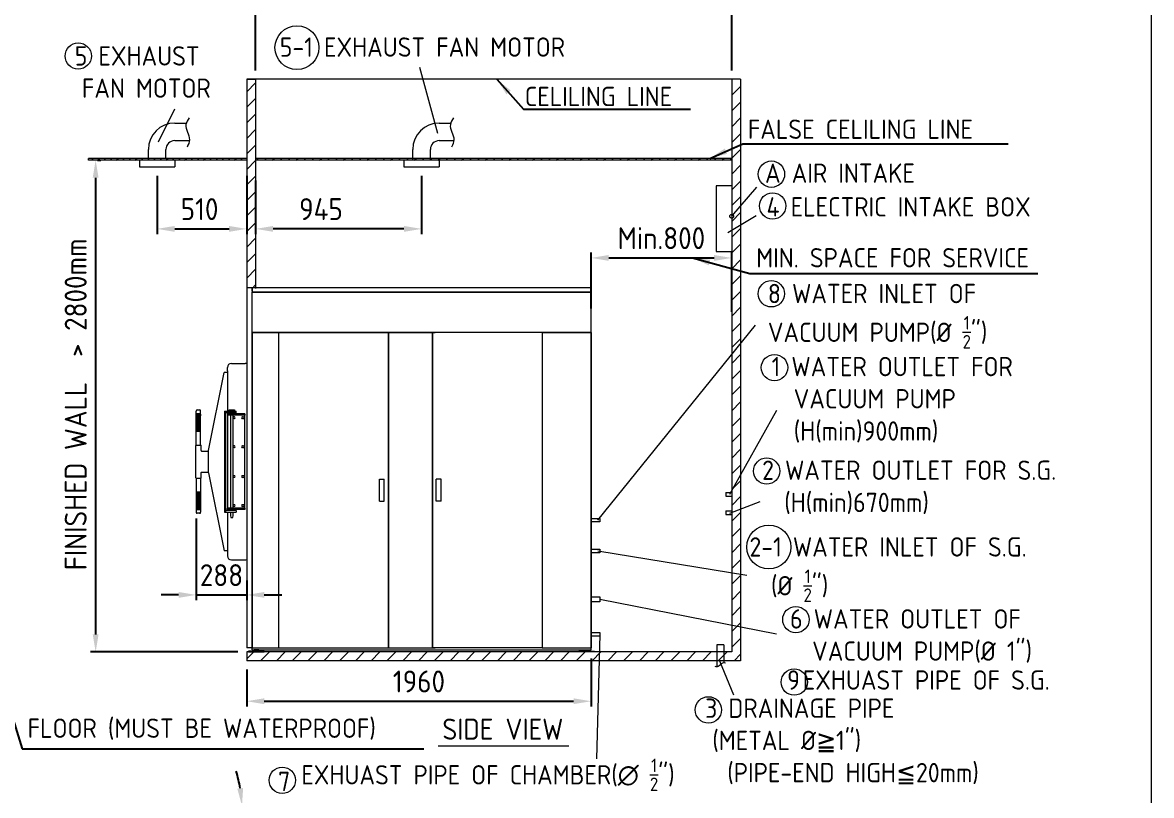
# Model space of a CAD drawing. Header units: millimetres. Extents: x -96603 to 124772, y -7961 to 11116.
# Drawn here: x 9386 to 15811, y 2521 to 6921 of the extents above; entities that cross this region are included whole.
import ezdxf

# ---------------------------------------------------------------- set-up
doc = ezdxf.new("R2010")
doc.units = ezdxf.units.MM
doc.linetypes.add('HIDDEN', pattern=[9.525, 6.35, -3.175])
doc.layers.get('0').update_dxf_attribs({"lineweight": 15})
for name, color, linetype, lineweight in [('D', 3, 'Continuous', 13), ('F', 7, 'Continuous', 15), ('H', 2, 'HIDDEN', 15), ('S', 4, 'Continuous', 15)]:
    doc.layers.add(name, color=color, linetype=linetype, lineweight=lineweight)
doc.styles.get("Standard").update_dxf_attribs({"font": 'KAIU.TTF'})
doc.styles.add('STU25', font='isocp2.shx')
doc.dimstyles.new('STU25', dxfattribs={"dimscale": 50, "dimtxt": 2.5, "dimasz": 2, "dimexe": 0.6, "dimexo": 1, "dimgap": 1, "dimtad": 1, "dimdsep": 46, "dimtxsty": 'STU25', "dimcen": 2, "dimazin": 2, "dimtfac": 1, "dimtmove": 0, "dimatfit": 3, "dimfxl": 0, "dimtolj": 1, "dimtzin": 0, "dimarcsym": 0})
doc.dimstyles.new('STU25$7', dxfattribs={"dimscale": 50, "dimtxt": 2.5, "dimasz": 2, "dimexe": 1.25, "dimexo": 0.625, "dimgap": 1, "dimtad": 1, "dimdec": 4, "dimdsep": 46, "dimtxsty": 'STU25', "dimcen": 2.5, "dimazin": 2, "dimtfac": 1, "dimtdec": 4, "dimtmove": 0, "dimatfit": 3, "dimfxl": 0, "dimtolj": 1, "dimtzin": 0, "dimarcsym": 0})

# ---------------------------------------------------------------- blocks, each defined once
blk = doc.blocks.new('*D9')
at = {"layer": 'D', "color": 0, "lineweight": -2, "transparency": 16777216}
for p, q in [((10712, 6647.6), (10712, 7101.6)), ((10812, 7071.6), (13322, 7071.6)), ((13422, 6647.6), (13422, 7101.6))]:
    blk.add_line(p, q, dxfattribs=at)
at = {"layer": 'D', "color": 0, "transparency": 16777216}
for points in [[(10812, 7088.3), (10812, 7054.9), (10712, 7071.6)], [(13322, 7088.3), (13322, 7054.9), (13422, 7071.6)]]:
    blk.add_solid(points, dxfattribs=at)
at = {"layer": 'Defpoints', "color": 0, "transparency": 16777216}
for p in [(13422, 7071.6), (10712, 6597.6), (13422, 6597.6)]:
    blk.add_point(p, dxfattribs=at)
at = {"layer": 'D', "color": 0, "transparency": 16777216, "insert": (12067, 7190.4), "char_height": 125, "attachment_point": 5, "style": 'STU25'}
blk.add_mtext('\\A1;2710(STERILAZATION CORNER)', dxfattribs=at)
blk = doc.blocks.new('*D10')
at = {"layer": 'D', "color": 0, "lineweight": -2, "transparency": 16777216}
for p, q in [((12622, 5292.3), (12622, 5610.8)), ((13422, 5274), (13422, 5610.8)), ((12722, 5580.8), (13322, 5580.8))]:
    blk.add_line(p, q, dxfattribs=at)
at = {"layer": 'D', "color": 0, "transparency": 16777216}
for points in [[(12722, 5597.5), (12722, 5564.1), (12622, 5580.8)], [(13322, 5597.5), (13322, 5564.1), (13422, 5580.8)]]:
    blk.add_solid(points, dxfattribs=at)
at = {"layer": 'Defpoints', "color": 0, "transparency": 16777216}
for p in [(13422, 5580.8), (12622, 5242.3), (13422, 5224)]:
    blk.add_point(p, dxfattribs=at)
at = {"layer": 'D', "color": 0, "transparency": 16777216, "insert": (13022, 5693.3), "char_height": 125, "attachment_point": 5, "style": 'STU25'}
blk.add_mtext('\\A1;{\\Fisocp2.shx;Min.800}', dxfattribs=at)
blk = doc.blocks.new('*D11')
at = {"layer": 'D', "color": 0, "lineweight": -2, "transparency": 16777216}
for p, q in [((12622, 3300.6), (12622, 3027.3)), ((10662, 3237.6), (10662, 3027.3)), ((10762, 3057.3), (12522, 3057.3))]:
    blk.add_line(p, q, dxfattribs=at)
at = {"layer": 'D', "color": 0, "transparency": 16777216}
for points in [[(10762, 3074), (10762, 3040.7), (10662, 3057.3)], [(12522, 3074), (12522, 3040.7), (12622, 3057.3)]]:
    blk.add_solid(points, dxfattribs=at)
at = {"layer": 'Defpoints', "color": 0, "transparency": 16777216}
for p in [(12622, 3350.6), (10662, 3287.6), (12622, 3057.3)]:
    blk.add_point(p, dxfattribs=at)
at = {"layer": 'D', "color": 0, "transparency": 16777216, "insert": (11642, 3169.8), "char_height": 125, "attachment_point": 5, "style": 'STU25'}
blk.add_mtext('\\A1;1960', dxfattribs=at)
blk = doc.blocks.new('*D12')
at = {"layer": 'D', "color": 0, "lineweight": -2, "transparency": 16777216}
for p, q in [((10374.3, 4097.4), (10374.3, 3632.4)), ((10662, 3744.2), (10662, 3632.4)), ((10274.3, 3662.4), (10174.3, 3662.4)), ((10374.3, 3662.4), (10662, 3662.4)), ((10762, 3662.4), (10862, 3662.4))]:
    blk.add_line(p, q, dxfattribs=at)
at = {"layer": 'D', "color": 0, "transparency": 16777216}
for points in [[(10274.3, 3679.1), (10274.3, 3645.8), (10374.3, 3662.4)], [(10762, 3679.1), (10762, 3645.8), (10662, 3662.4)]]:
    blk.add_solid(points, dxfattribs=at)
at = {"layer": 'Defpoints', "color": 0, "transparency": 16777216}
for p in [(10374.3, 4147.4), (10662, 3794.2), (10662, 3662.4)]:
    blk.add_point(p, dxfattribs=at)
at = {"layer": 'D', "color": 0, "transparency": 16777216, "insert": (10518.2, 3774.9), "char_height": 125, "attachment_point": 5, "style": 'STU25'}
blk.add_mtext('\\A1;288', dxfattribs=at)
blk = doc.blocks.new('*D13')
at = {"layer": 'D', "color": 0, "lineweight": -2, "transparency": 16777216}
for p, q in [((10152, 6048.5), (10152, 5716.1)), ((10662, 6048.5), (10662, 5716.1)), ((10252, 5746.1), (10562, 5746.1))]:
    blk.add_line(p, q, dxfattribs=at)
at = {"layer": 'D', "color": 0, "transparency": 16777216}
for points in [[(10252, 5762.7), (10252, 5729.4), (10152, 5746.1)], [(10562, 5762.7), (10562, 5729.4), (10662, 5746.1)]]:
    blk.add_solid(points, dxfattribs=at)
at = {"layer": 'Defpoints', "color": 0, "transparency": 16777216}
for p in [(10152, 6098.5), (10662, 6098.5), (10662, 5746.1)]:
    blk.add_point(p, dxfattribs=at)
at = {"layer": 'D', "color": 0, "transparency": 16777216, "insert": (10393.6, 5858.6), "char_height": 125, "attachment_point": 5, "style": 'STU25'}
blk.add_mtext('\\A1;510', dxfattribs=at)
blk = doc.blocks.new('*D14')
at = {"layer": 'D', "color": 0, "lineweight": -2, "transparency": 16777216}
for p, q in [((11657, 6048.5), (11657, 5716.1)), ((10712, 6021.2), (10712, 5716.1)), ((11557, 5746.1), (10812, 5746.1))]:
    blk.add_line(p, q, dxfattribs=at)
at = {"layer": 'D', "color": 0, "transparency": 16777216}
for points in [[(10812, 5762.7), (10812, 5729.4), (10712, 5746.1)], [(11557, 5762.7), (11557, 5729.4), (11657, 5746.1)]]:
    blk.add_solid(points, dxfattribs=at)
at = {"layer": 'Defpoints', "color": 0, "transparency": 16777216}
for p in [(10712, 6071.2), (11657, 6098.5), (10712, 5746.1)]:
    blk.add_point(p, dxfattribs=at)
at = {"layer": 'D', "color": 0, "transparency": 16777216, "insert": (11084.5, 5858.6), "char_height": 125, "attachment_point": 5, "style": 'STU25'}
blk.add_mtext('\\A1;945', dxfattribs=at)
blk = doc.blocks.new('*D15')
at = {"layer": 'D', "color": 0, "lineweight": -2, "transparency": 16777216}
for p, q in [((9812, 6137.6), (9832.1, 6137.6)), ((9802.1, 6037.6), (9802.1, 3437.6)), ((10612, 3337.6), (9772.1, 3337.6))]:
    blk.add_line(p, q, dxfattribs=at)
at = {"layer": 'D', "color": 0, "transparency": 16777216}
for points in [[(9785.4, 6037.6), (9818.7, 6037.6), (9802.1, 6137.6)], [(9785.4, 3437.6), (9818.7, 3437.6), (9802.1, 3337.6)]]:
    blk.add_solid(points, dxfattribs=at)
at = {"layer": 'Defpoints', "color": 0, "transparency": 16777216}
for p in [(9762, 6137.6), (9802.1, 3337.6), (10662, 3337.6)]:
    blk.add_point(p, dxfattribs=at)
at = {"layer": 'D', "color": 0, "transparency": 16777216, "insert": (9688.7, 4747.2), "char_height": 125, "attachment_point": 5, "rotation": 90, "style": 'STU25'}
blk.add_mtext('\\A1;FINISHED WALL  > 2800mm', dxfattribs=at)
blk = doc.blocks.new('*D20')
at = {"layer": 'D', "color": 0, "lineweight": -2, "transparency": 16777216}
for start, end in [(9.48914, 16.97828), (0, 2), (345.02172, 352.51086)]:
    blk.add_arc((9869.8, 2435.4), 765.6, start, end, dxfattribs=at)
at = {"layer": 'D', "color": 0, "transparency": 16777216}
for points in [[(10641.5, 2563.3), (10608.3, 2559.9), (10634.9, 2462.1)], [(10612.2, 2336.7), (10645.5, 2334.5), (10635.4, 2435.4)]]:
    blk.add_solid(points, dxfattribs=at)
at = {"layer": 'Defpoints', "color": 0, "transparency": 16777216}
for p in [(10635.2, 2453.2), (10770.2, 2466.8), (9869.8, 2435.4), (9869.8, 2435.4), (10770.8, 2435.4)]:
    blk.add_point(p, dxfattribs=at)
at = {"layer": 'D', "color": 0, "transparency": 16777216, "insert": (10495.4, 2248), "char_height": 125, "attachment_point": 5, "rotation": 73.3286, "style": 'STU25'}
blk.add_mtext('\\A1;1%%D-2%%D', dxfattribs=at)

msp = doc.modelspace()

# ---------------------------------------------------------------- hatches: boundary and pattern name
at = {"layer": 'H', "ltscale": 5}
h = msp.add_hatch(dxfattribs=at)
h.set_pattern_fill('ANSI31', color=256, scale=500, style=0)
h.set_pattern_definition([(45, (366292.05, 10901.3), (-44.194174, 44.194174), [])])
h.paths.add_polyline_path([(10662.039, 5407.649), (10662.039, 6597.649), (10712.039, 6597.649), (10712.039, 5407.649)])
h.paths.add_polyline_path([(10692.039, 5382.649), (10692.039, 5407.649)])
edge = h.paths.add_edge_path(flags=16)
edge.add_line((10692.039, 5407.649), (10662.039, 5407.649))
h = msp.add_hatch(dxfattribs=at)
h.set_pattern_fill('ANSI31', color=256, scale=20, style=0)
h.paths.add_polyline_path([(10662.039, 3337.649), (10662.039, 3287.649), (13472.039, 3287.649), (13472.039, 6597.649), (13422.039, 6597.649), (13422.039, 3337.649)])
at = {"layer": 'H'}
h = msp.add_hatch(dxfattribs=at)
h.set_pattern_fill('ANSI31', color=256, scale=200, style=0)
h.set_pattern_definition([(45, (366292.048, 10901.3), (-17.6776695, 17.6776695), [])])
h.paths.add_polyline_path([(10662.039, 6137.649), (10662.039, 6147.649), (9762.039, 6147.649), (9762.039, 6137.649)])
h = msp.add_hatch(dxfattribs=at)
h.set_pattern_fill('ANSI31', color=256, scale=10, style=0)
h.paths.add_polyline_path([(10712.039, 6137.649), (10712.039, 6147.649), (13422.039, 6147.649), (13422.039, 6137.649)])
at = {"layer": 'S'}
h = msp.add_hatch(color=256, dxfattribs=at)
edge = h.paths.add_edge_path()
edge.add_arc((10698.76, 3346.649), 5, -90, 0, ccw=False)
edge.add_line((10698.76, 3341.649), (10703.76, 3341.649))
edge.add_line((10703.76, 3341.649), (10703.76, 3346.649))
h = msp.add_hatch(color=256, dxfattribs=at)
edge = h.paths.add_edge_path()
edge.add_arc((10735.318, 3346.649), 5, 180, 270, ccw=False)
edge.add_line((10730.318, 3346.649), (10730.318, 3341.649))
edge.add_line((10730.318, 3341.649), (10735.318, 3341.649))
h = msp.add_hatch(color=256, dxfattribs=at)
edge = h.paths.add_edge_path()
edge.add_arc((12578.76, 3346.649), 5, -90, 0, ccw=False)
edge.add_line((12578.76, 3341.649), (12583.76, 3341.649))
edge.add_line((12583.76, 3341.649), (12583.76, 3346.649))
h = msp.add_hatch(color=256, dxfattribs=at)
edge = h.paths.add_edge_path()
edge.add_arc((12615.318, 3346.649), 5, 180, 270, ccw=False)
edge.add_line((12610.318, 3346.649), (12610.318, 3341.649))
edge.add_line((12610.318, 3341.649), (12615.318, 3341.649))

# ---------------------------------------------------------------- linework, layer by layer
for p, q in [((10252.039, 6348.397), (10317.959, 6348.397)), ((11757.039, 6348.397), (11822.959, 6348.397)), ((10252.039, 6248.397), (10335.333, 6248.397)), ((11757.039, 6248.397), (11840.333, 6248.397)), ((10102.039, 6147.649), (10102.039, 6198.397)), ((10202.039, 6147.649), (10202.039, 6198.397)), ((11607.039, 6137.649), (11607.039, 6198.397)), ((11707.039, 6137.649), (11707.039, 6198.397)), ((10052.039, 6137.649), (10052.039, 6098.506)), ((10252.039, 6137.649), (10252.039, 6098.506)), ((11557.039, 6137.649), (11557.039, 6098.506)), ((11757.039, 6137.649), (11757.039, 6098.506)), ((10052.039, 6098.506), (10252.039, 6098.506)), ((11557.039, 6098.506), (11757.039, 6098.506)), ((10692.039, 5410.649), (10662.039, 5410.649)), ((10662.039, 5410.649), (10662.039, 3360.649)), ((10692.039, 5410.649), (10692.039, 5385.649)), ((11092.039, 5410.649), (10692.039, 5410.649)), ((10692.039, 5390.649), (10692.039, 5410.649)), ((11657.039, 5410.649), (11092.039, 5410.649)), ((12222.039, 5410.649), (11657.039, 5410.649)), ((12622.039, 5410.649), (12222.039, 5410.649)), ((12622.039, 5385.649), (12622.039, 5410.649)), ((12622.039, 5385.649), (10692.039, 5385.649)), ((10692.039, 5155.649), (10692.039, 5385.649)), ((10692.039, 5385.649), (12622.039, 5385.649)), ((10692.039, 5335.649), (10692.039, 5385.649)), ((10692.039, 5385.649), (10707.039, 5385.649)), ((10692.039, 3400.649), (10692.039, 5335.649)), ((12622.039, 5385.649), (12607.039, 5385.649)), ((12622.039, 5155.649), (12622.039, 5385.649)), ((12622.039, 3400.649), (12622.039, 5335.649)), ((12622.039, 5155.649), (10692.039, 5155.649)), ((10692.039, 5155.649), (10692.039, 3360.649)), ((10692.039, 5155.649), (10842.039, 5155.649)), ((10842.039, 5155.649), (10842.039, 3360.649)), ((10843.039, 5155.649), (10843.039, 3360.649)), ((10843.039, 5155.649), (11467.039, 5155.649)), ((11452.039, 5155.649), (11734.039, 5155.649)), ((11467.039, 5155.649), (11467.039, 3360.649)), ((11468.039, 5155.649), (11468.039, 3360.649)), ((11718.039, 5155.649), (11718.039, 3360.649)), ((11719.039, 5155.649), (11719.039, 3360.649)), ((12343.039, 5155.649), (11719.039, 5155.649)), ((12343.039, 5155.649), (12343.039, 3360.649)), ((12344.039, 5155.649), (12344.039, 3360.649)), ((12344.039, 5155.649), (12622.039, 5155.649)), ((12622.039, 5155.649), (12622.039, 3360.649)), ((10552.039, 4938.649), (10552.039, 4956.649)), ((10576.039, 4980.649), (10653.039, 4980.649)), ((10444.04, 4485.149), (10533.039, 4928.649)), ((10552.039, 4928.649), (10533.039, 4928.649)), ((10552.039, 4938.649), (10552.039, 4143.649)), ((10374.34, 4515.255), (10374.34, 4709.255)), ((10374.34, 4671.442), (10398.153, 4695.255)), ((10374.34, 4673.442), (10396.153, 4695.255)), ((10374.34, 4675.442), (10394.153, 4695.255)), ((10374.34, 4677.442), (10392.153, 4695.255)), ((10374.34, 4695.255), (10399.74, 4695.255)), ((10374.34, 4685.442), (10384.153, 4695.255)), ((10374.34, 4687.442), (10382.153, 4695.255)), ((10374.34, 4689.442), (10380.153, 4695.255)), ((10374.34, 4679.442), (10390.153, 4695.255)), ((10374.34, 4681.442), (10388.153, 4695.255)), ((10374.34, 4683.442), (10386.153, 4695.255)), ((10374.34, 4693.442), (10376.153, 4695.255)), ((10374.34, 4691.442), (10378.153, 4695.255)), ((10374.34, 4669.442), (10399.74, 4694.842)), ((10374.34, 4693.678), (10399.74, 4668.278)), ((10374.34, 4667.442), (10399.74, 4692.842)), ((10374.34, 4691.678), (10399.74, 4666.278)), ((10374.34, 4665.442), (10399.74, 4690.842)), ((10374.762, 4695.255), (10399.74, 4670.278)), ((10376.762, 4695.255), (10399.74, 4672.278)), ((10378.762, 4695.255), (10399.74, 4674.278)), ((10380.34, 4715.255), (10393.74, 4715.255)), ((10380.762, 4695.255), (10399.74, 4676.278)), ((10382.762, 4695.255), (10399.74, 4678.278)), ((10384.762, 4695.255), (10399.74, 4680.278)), ((10386.762, 4695.255), (10399.74, 4682.278)), ((10388.762, 4695.255), (10399.74, 4684.278)), ((10390.762, 4695.255), (10399.74, 4686.278)), ((10392.762, 4695.255), (10399.74, 4688.278)), ((10394.762, 4695.255), (10399.74, 4690.278)), ((10396.762, 4695.255), (10399.74, 4692.278)), ((10398.762, 4695.255), (10399.74, 4694.278)), ((10399.74, 4515.255), (10399.74, 4709.255)), ((10535.039, 4708.649), (10535.039, 4133.649)), ((10535.039, 4708.649), (10602.039, 4708.649)), ((10543.039, 4133.649), (10543.039, 4708.649)), ((10602.039, 4698.649), (10543.039, 4698.649)), ((10652.039, 4693.149), (10552.039, 4693.149)), ((10552.039, 4693.149), (10552.039, 4685.149)), ((10556.539, 4697.649), (10557.039, 4698.149)), ((10556.539, 4693.649), (10556.539, 4697.649)), ((10556.539, 4693.649), (10557.039, 4693.149)), ((10557.039, 4698.149), (10569.039, 4698.149)), ((10557.039, 4693.149), (10563.039, 4693.149)), ((10562.039, 4715.149), (10562.539, 4715.649)), ((10562.039, 4709.149), (10562.039, 4715.149)), ((10562.539, 4708.649), (10562.039, 4709.149)), ((10562.539, 4715.649), (10591.539, 4715.649)), ((10591.539, 4708.649), (10562.539, 4708.649)), ((10569.039, 4698.149), (10585.039, 4698.149)), ((10652.039, 4693.149), (10577.039, 4693.149)), ((10585.039, 4698.149), (10597.039, 4698.149)), ((10591.039, 4693.149), (10597.039, 4693.149)), ((10591.539, 4715.649), (10592.039, 4715.149)), ((10592.039, 4709.149), (10591.539, 4708.649)), ((10592.039, 4715.149), (10592.039, 4709.149)), ((10597.539, 4697.649), (10597.039, 4698.149)), ((10597.039, 4693.149), (10597.539, 4693.649)), ((10597.539, 4697.649), (10597.539, 4693.649)), ((10602.039, 4698.649), (10602.039, 4708.649)), ((10625.285, 4685.149), (10625.285, 4693.149)), ((10652.039, 4685.149), (10652.039, 4693.149)), ((10652.039, 4693.149), (10652.039, 4685.149)), ((10652.039, 4149.149), (10652.039, 4693.149)), ((10374.34, 4689.678), (10399.74, 4664.278)), ((10374.34, 4663.442), (10399.74, 4688.842)), ((10374.34, 4687.678), (10399.74, 4662.278)), ((10374.34, 4661.442), (10399.74, 4686.842)), ((10374.34, 4685.678), (10399.74, 4660.278)), ((10374.34, 4659.442), (10399.74, 4684.842)), ((10374.34, 4683.678), (10399.74, 4658.278)), ((10374.34, 4657.442), (10399.74, 4682.842)), ((10374.34, 4681.678), (10399.74, 4656.278)), ((10374.34, 4655.442), (10399.74, 4680.842)), ((10374.34, 4679.678), (10399.74, 4654.278)), ((10374.34, 4653.442), (10399.74, 4678.842)), ((10374.34, 4677.678), (10399.74, 4652.278)), ((10374.34, 4651.442), (10399.74, 4676.842)), ((10374.34, 4675.678), (10399.74, 4650.278)), ((10374.34, 4649.442), (10399.74, 4674.842)), ((10374.34, 4673.678), (10399.74, 4648.278)), ((10374.34, 4647.442), (10399.74, 4672.842)), ((10374.34, 4671.678), (10399.74, 4646.278)), ((10374.34, 4645.442), (10399.74, 4670.842)), ((10374.34, 4669.678), (10399.74, 4644.278)), ((10374.34, 4643.442), (10399.74, 4668.842)), ((10374.34, 4667.678), (10399.74, 4642.278)), ((10374.34, 4641.442), (10399.74, 4666.842)), ((10374.34, 4665.678), (10399.74, 4640.278)), ((10374.34, 4639.442), (10399.74, 4664.842)), ((10374.34, 4663.678), (10399.74, 4638.278)), ((10374.34, 4637.442), (10399.74, 4662.842)), ((10374.34, 4661.678), (10399.74, 4636.278)), ((10374.34, 4635.442), (10399.74, 4660.842)), ((10374.34, 4659.678), (10399.74, 4634.278)), ((10374.34, 4633.442), (10399.74, 4658.842)), ((10374.34, 4657.678), (10399.74, 4632.278)), ((10374.34, 4631.442), (10399.74, 4656.842)), ((10374.34, 4655.678), (10399.74, 4630.278)), ((10374.34, 4629.442), (10399.74, 4654.842)), ((10374.34, 4653.678), (10399.74, 4628.278)), ((10374.34, 4627.442), (10399.74, 4652.842)), ((10374.34, 4651.678), (10399.74, 4626.278)), ((10374.34, 4625.442), (10399.74, 4650.842)), ((10374.34, 4649.678), (10399.74, 4624.278)), ((10374.34, 4623.442), (10399.74, 4648.842)), ((10374.34, 4647.678), (10399.74, 4622.278)), ((10374.34, 4621.442), (10399.74, 4646.842)), ((10374.34, 4645.678), (10399.74, 4620.278)), ((10374.34, 4619.442), (10399.74, 4644.842)), ((10374.34, 4643.678), (10399.74, 4618.278)), ((10374.34, 4617.442), (10399.74, 4642.842)), ((10374.34, 4641.678), (10399.74, 4616.278)), ((10374.34, 4615.442), (10399.74, 4640.842)), ((10374.34, 4639.678), (10399.74, 4614.278)), ((10374.34, 4613.442), (10399.74, 4638.842)), ((10374.34, 4637.678), (10399.74, 4612.278)), ((10374.34, 4611.442), (10399.74, 4636.842)), ((10374.34, 4635.678), (10399.74, 4610.278)), ((10374.34, 4609.442), (10399.74, 4634.842)), ((10374.34, 4633.678), (10399.74, 4608.278)), ((10374.34, 4607.442), (10399.74, 4632.842)), ((10374.34, 4631.678), (10399.74, 4606.278)), ((10374.34, 4605.442), (10399.74, 4630.842)), ((10374.34, 4629.678), (10399.74, 4604.278)), ((10374.34, 4603.442), (10399.74, 4628.842)), ((10374.34, 4627.678), (10399.74, 4602.278)), ((10374.34, 4601.442), (10399.74, 4626.842)), ((10652.039, 4685.149), (10552.039, 4685.149)), ((10569.039, 4685.149), (10569.039, 4157.149)), ((10585.039, 4157.149), (10585.039, 4685.149)), ((10591.539, 4676.149), (10586.539, 4676.149)), ((10591.539, 4666.149), (10586.539, 4666.149)), ((10642.539, 4676.149), (10637.539, 4676.149)), ((10642.539, 4666.149), (10637.539, 4666.149)), ((10374.34, 4625.678), (10399.74, 4600.278)), ((10374.34, 4599.442), (10399.74, 4624.842)), ((10374.34, 4623.678), (10399.74, 4598.278)), ((10374.34, 4597.442), (10399.74, 4622.842)), ((10374.34, 4621.678), (10399.74, 4596.278)), ((10374.34, 4595.442), (10399.74, 4620.842)), ((10374.34, 4619.678), (10398.762, 4595.255)), ((10374.34, 4617.678), (10396.762, 4595.255)), ((10374.34, 4615.678), (10394.762, 4595.255)), ((10374.34, 4613.678), (10392.762, 4595.255)), ((10374.34, 4611.678), (10390.762, 4595.255)), ((10374.34, 4609.678), (10388.762, 4595.255)), ((10374.34, 4607.678), (10386.762, 4595.255)), ((10374.34, 4605.678), (10384.762, 4595.255)), ((10374.34, 4603.678), (10382.762, 4595.255)), ((10374.34, 4601.678), (10380.762, 4595.255)), ((10374.34, 4599.678), (10378.762, 4595.255)), ((10374.34, 4597.678), (10376.762, 4595.255)), ((10374.34, 4595.255), (10399.74, 4595.255)), ((10376.153, 4595.255), (10399.74, 4618.842)), ((10378.153, 4595.255), (10399.74, 4616.842)), ((10380.153, 4595.255), (10399.74, 4614.842)), ((10382.153, 4595.255), (10399.74, 4612.842)), ((10384.153, 4595.255), (10399.74, 4610.842)), ((10386.153, 4595.255), (10399.74, 4608.842)), ((10388.153, 4595.255), (10399.74, 4606.842)), ((10390.153, 4595.255), (10399.74, 4604.842)), ((10392.153, 4595.255), (10399.74, 4602.842)), ((10394.153, 4595.255), (10399.74, 4600.842)), ((10396.153, 4595.255), (10399.74, 4598.842)), ((10398.153, 4595.255), (10399.74, 4596.842)), ((10372.04, 4329.043), (10372.04, 4513.255)), ((10374.04, 4515.255), (10400.04, 4515.255)), ((10402.04, 4483.649), (10402.04, 4513.255)), ((10591.539, 4511.149), (10586.539, 4511.149)), ((10591.539, 4501.149), (10586.539, 4501.149)), ((10642.539, 4511.149), (10637.539, 4511.149)), ((10642.539, 4501.149), (10637.539, 4501.149)), ((10404.04, 4481.649), (10444.04, 4481.649)), ((10444.04, 4357.149), (10444.04, 4485.149)), ((10374.04, 4327.043), (10400.04, 4327.043)), ((10374.34, 4327.043), (10374.34, 4133.043)), ((10399.74, 4327.043), (10399.74, 4133.043)), ((10402.04, 4329.043), (10402.04, 4358.649)), ((10404.04, 4360.649), (10444.04, 4360.649)), ((10444.04, 4357.149), (10533.039, 3913.649)), ((10591.539, 4341.149), (10586.539, 4341.149)), ((10591.539, 4331.149), (10586.539, 4331.149)), ((10642.539, 4341.149), (10637.539, 4341.149)), ((10642.539, 4331.149), (10637.539, 4331.149)), ((11418.039, 4195.649), (11418.039, 4320.649)), ((11418.039, 4320.649), (11445.039, 4320.649)), ((11445.039, 4195.649), (11445.039, 4320.649)), ((11741.039, 4195.649), (11741.039, 4320.649)), ((11768.039, 4320.649), (11741.039, 4320.649)), ((11768.039, 4195.649), (11768.039, 4320.649)), ((10389.926, 4247.043), (10374.34, 4231.456)), ((10391.926, 4247.043), (10374.34, 4229.456)), ((10393.926, 4247.043), (10374.34, 4227.456)), ((10395.926, 4247.043), (10374.34, 4225.456)), ((10397.926, 4247.043), (10374.34, 4223.456)), ((10399.74, 4247.043), (10374.34, 4247.043)), ((10383.926, 4247.043), (10374.34, 4237.456)), ((10385.926, 4247.043), (10374.34, 4235.456)), ((10387.926, 4247.043), (10374.34, 4233.456)), ((10377.926, 4247.043), (10374.34, 4243.456)), ((10379.926, 4247.043), (10374.34, 4241.456)), ((10381.926, 4247.043), (10374.34, 4239.456)), ((10375.926, 4247.043), (10374.34, 4245.456)), ((10399.74, 4246.856), (10374.34, 4221.456)), ((10399.74, 4220.62), (10374.34, 4246.02)), ((10399.74, 4244.856), (10374.34, 4219.456)), ((10399.74, 4218.62), (10374.34, 4244.02)), ((10399.74, 4242.856), (10374.34, 4217.456)), ((10399.74, 4216.62), (10374.34, 4242.02)), ((10399.74, 4240.856), (10374.34, 4215.456)), ((10399.74, 4222.62), (10375.317, 4247.043)), ((10399.74, 4224.62), (10377.317, 4247.043)), ((10399.74, 4226.62), (10379.317, 4247.043)), ((10399.74, 4228.62), (10381.317, 4247.043)), ((10399.74, 4230.62), (10383.317, 4247.043)), ((10399.74, 4232.62), (10385.317, 4247.043)), ((10399.74, 4234.62), (10387.317, 4247.043)), ((10399.74, 4236.62), (10389.317, 4247.043)), ((10399.74, 4238.62), (10391.317, 4247.043)), ((10399.74, 4240.62), (10393.317, 4247.043)), ((10399.74, 4242.62), (10395.317, 4247.043)), ((10399.74, 4244.62), (10397.317, 4247.043)), ((13389.664, 4245.23), (13389.664, 4225.23)), ((13389.664, 4245.23), (13422.039, 4245.23)), ((10399.74, 4214.62), (10374.34, 4240.02)), ((10399.74, 4238.856), (10374.34, 4213.456)), ((10399.74, 4212.62), (10374.34, 4238.02)), ((10399.74, 4236.856), (10374.34, 4211.456)), ((10399.74, 4210.62), (10374.34, 4236.02)), ((10399.74, 4234.856), (10374.34, 4209.456)), ((10399.74, 4208.62), (10374.34, 4234.02)), ((10399.74, 4232.856), (10374.34, 4207.456)), ((10399.74, 4206.62), (10374.34, 4232.02)), ((10399.74, 4230.856), (10374.34, 4205.456)), ((10399.74, 4204.62), (10374.34, 4230.02)), ((10399.74, 4228.856), (10374.34, 4203.456)), ((10399.74, 4202.62), (10374.34, 4228.02)), ((10399.74, 4226.856), (10374.34, 4201.456)), ((10399.74, 4200.62), (10374.34, 4226.02)), ((10399.74, 4224.856), (10374.34, 4199.456)), ((10399.74, 4198.62), (10374.34, 4224.02)), ((10399.74, 4222.856), (10374.34, 4197.456)), ((10399.74, 4196.62), (10374.34, 4222.02)), ((10399.74, 4220.856), (10374.34, 4195.456)), ((10399.74, 4194.62), (10374.34, 4220.02)), ((10399.74, 4218.856), (10374.34, 4193.456)), ((10399.74, 4192.62), (10374.34, 4218.02)), ((10399.74, 4216.856), (10374.34, 4191.456)), ((10399.74, 4190.62), (10374.34, 4216.02)), ((10399.74, 4214.856), (10374.34, 4189.456)), ((10399.74, 4188.62), (10374.34, 4214.02)), ((10399.74, 4212.856), (10374.34, 4187.456)), ((10399.74, 4186.62), (10374.34, 4212.02)), ((10399.74, 4210.856), (10374.34, 4185.456)), ((10399.74, 4184.62), (10374.34, 4210.02)), ((10399.74, 4208.856), (10374.34, 4183.456)), ((10399.74, 4182.62), (10374.34, 4208.02)), ((10399.74, 4206.856), (10374.34, 4181.456)), ((10399.74, 4180.62), (10374.34, 4206.02)), ((10399.74, 4204.856), (10374.34, 4179.456)), ((10399.74, 4178.62), (10374.34, 4204.02)), ((10399.74, 4202.856), (10374.34, 4177.456)), ((10399.74, 4176.62), (10374.34, 4202.02)), ((10399.74, 4200.856), (10374.34, 4175.456)), ((10399.74, 4174.62), (10374.34, 4200.02)), ((10399.74, 4198.856), (10374.34, 4173.456)), ((10399.74, 4172.62), (10374.34, 4198.02)), ((10399.74, 4196.856), (10374.34, 4171.456)), ((10399.74, 4170.62), (10374.34, 4196.02)), ((10399.74, 4194.856), (10374.34, 4169.456)), ((10399.74, 4168.62), (10374.34, 4194.02)), ((10399.74, 4192.856), (10374.34, 4167.456)), ((10399.74, 4166.62), (10374.34, 4192.02)), ((10399.74, 4190.856), (10374.34, 4165.456)), ((10399.74, 4164.62), (10374.34, 4190.02)), ((10399.74, 4188.856), (10374.34, 4163.456)), ((10399.74, 4162.62), (10374.34, 4188.02)), ((10399.74, 4186.856), (10374.34, 4161.456)), ((10399.74, 4160.62), (10374.34, 4186.02)), ((10399.74, 4184.856), (10374.34, 4159.456)), ((10399.74, 4158.62), (10374.34, 4184.02)), ((10399.74, 4182.856), (10374.34, 4157.456)), ((10399.74, 4156.62), (10374.34, 4182.02)), ((10399.74, 4180.856), (10374.34, 4155.456)), ((10399.74, 4154.62), (10374.34, 4180.02)), ((10399.74, 4178.856), (10374.34, 4153.456)), ((10399.74, 4152.62), (10374.34, 4178.02)), ((10399.74, 4176.856), (10374.34, 4151.456)), ((10591.539, 4176.149), (10586.539, 4176.149)), ((10642.539, 4176.149), (10637.539, 4176.149)), ((11418.039, 4195.649), (11445.039, 4195.649)), ((11768.039, 4195.649), (11741.039, 4195.649)), ((13389.664, 4225.23), (13422.039, 4225.23)), ((10399.74, 4150.62), (10374.34, 4176.02)), ((10399.74, 4174.856), (10374.34, 4149.456)), ((10399.74, 4148.62), (10374.34, 4174.02)), ((10399.74, 4172.856), (10374.34, 4147.456)), ((10399.317, 4147.043), (10374.34, 4172.02)), ((10397.317, 4147.043), (10374.34, 4170.02)), ((10395.317, 4147.043), (10374.34, 4168.02)), ((10393.317, 4147.043), (10374.34, 4166.02)), ((10391.317, 4147.043), (10374.34, 4164.02)), ((10389.317, 4147.043), (10374.34, 4162.02)), ((10387.317, 4147.043), (10374.34, 4160.02)), ((10385.317, 4147.043), (10374.34, 4158.02)), ((10383.317, 4147.043), (10374.34, 4156.02)), ((10381.317, 4147.043), (10374.34, 4154.02)), ((10379.317, 4147.043), (10374.34, 4152.02)), ((10377.317, 4147.043), (10374.34, 4150.02)), ((10375.317, 4147.043), (10374.34, 4148.02)), ((10399.74, 4147.043), (10374.34, 4147.043)), ((10399.74, 4170.856), (10375.926, 4147.043)), ((10399.74, 4168.856), (10377.926, 4147.043)), ((10399.74, 4166.856), (10379.926, 4147.043)), ((10393.74, 4127.043), (10380.34, 4127.043)), ((10399.74, 4164.856), (10381.926, 4147.043)), ((10399.74, 4162.856), (10383.926, 4147.043)), ((10399.74, 4160.856), (10385.926, 4147.043)), ((10399.74, 4158.856), (10387.926, 4147.043)), ((10399.74, 4156.856), (10389.926, 4147.043)), ((10399.74, 4154.856), (10391.926, 4147.043)), ((10399.74, 4152.856), (10393.926, 4147.043)), ((10399.74, 4150.856), (10395.926, 4147.043)), ((10399.74, 4148.856), (10397.926, 4147.043)), ((10535.039, 4133.649), (10602.039, 4133.649)), ((10602.039, 4143.649), (10543.039, 4143.649)), ((10652.039, 4157.149), (10552.039, 4157.149)), ((10552.039, 4149.149), (10552.039, 4157.149)), ((10652.039, 4149.149), (10552.039, 4149.149)), ((10552.039, 4133.649), (10552.039, 3903.649)), ((10556.539, 4148.649), (10557.039, 4149.149)), ((10556.539, 4148.649), (10556.539, 4144.649)), ((10556.539, 4144.649), (10557.039, 4144.149)), ((10557.039, 4149.149), (10563.039, 4149.149)), ((10557.039, 4144.149), (10569.039, 4144.149)), ((10569.039, 4144.149), (10585.039, 4144.149)), ((10569.039, 4133.649), (10569.039, 4113.649)), ((10569.039, 4113.649), (10571.039, 4103.649)), ((10652.039, 4149.149), (10577.039, 4149.149)), ((10652.039, 4149.149), (10577.039, 4149.149)), ((10583.039, 4103.649), (10585.039, 4113.649)), ((10585.039, 4144.149), (10597.039, 4144.149)), ((10585.039, 4113.649), (10585.039, 4133.649)), ((10591.539, 4166.149), (10586.539, 4166.149)), ((10591.039, 4149.149), (10597.039, 4149.149)), ((10597.039, 4149.149), (10597.539, 4148.649)), ((10597.539, 4144.649), (10597.039, 4144.149)), ((10597.539, 4144.649), (10597.539, 4148.649)), ((10602.039, 4143.649), (10602.039, 4133.649)), ((10625.285, 4149.149), (10625.285, 4157.149)), ((10642.539, 4166.149), (10637.539, 4166.149)), ((10652.039, 4157.149), (10652.039, 4149.149)), ((10652.039, 4149.149), (10652.039, 4157.149)), ((10652.039, 4157.149), (10652.039, 4149.149)), ((13389.664, 4140.684), (13389.664, 4120.684)), ((13389.664, 4140.684), (13422.039, 4140.684)), ((13389.664, 4120.684), (13422.039, 4120.684)), ((10571.039, 4103.649), (10583.039, 4103.649)), ((12622.039, 4097.649), (12672.039, 4097.649)), ((12672.039, 4077.649), (12622.039, 4077.649)), ((12672.039, 4097.649), (12672.039, 4077.649)), ((12622.039, 3902.649), (12622.039, 3922.649)), ((12622.039, 3922.649), (12672.039, 3922.649)), ((12672.039, 3922.649), (12672.039, 3902.649)), ((10552.039, 3913.649), (10533.039, 3913.649)), ((10552.039, 3903.649), (10552.039, 3885.649)), ((10576.039, 3861.649), (10653.039, 3861.649)), ((12672.039, 3902.649), (12622.039, 3902.649)), ((12622.039, 3623.949), (12622.039, 3651.349)), ((12622.039, 3651.349), (12672.039, 3651.349)), ((12622.039, 3617.649), (12622.039, 3637.649)), ((12672.039, 3623.949), (12622.039, 3623.949)), ((12672.039, 3651.349), (12672.039, 3623.949)), ((12622.039, 3427.649), (12622.039, 3447.649)), ((12622.039, 3447.649), (12672.039, 3447.649)), ((12672.039, 3427.649), (12622.039, 3427.649)), ((12672.039, 3447.649), (12672.039, 3427.649)), ((10692.039, 3360.649), (10662.039, 3360.649)), ((10761.539, 3341.649), (10672.539, 3341.649)), ((10672.539, 3341.649), (10672.539, 3337.649)), ((10692.039, 3350.649), (10692.039, 3400.649)), ((10692.039, 3360.649), (10842.039, 3360.649)), ((10692.039, 3350.649), (12622.039, 3350.649)), ((10730.318, 3350.649), (10703.76, 3350.649)), ((10703.76, 3341.649), (10703.76, 3350.649)), ((10710.399, 3350.649), (10710.399, 3341.649)), ((10723.678, 3350.649), (10723.678, 3341.649)), ((10730.318, 3341.649), (10730.318, 3350.649)), ((10761.539, 3337.649), (10761.539, 3341.649)), ((10843.039, 3360.649), (11467.039, 3360.649)), ((11452.039, 3360.649), (11734.039, 3360.649)), ((12343.039, 3360.649), (11719.039, 3360.649)), ((12344.039, 3360.649), (12622.039, 3360.649)), ((12552.539, 3337.649), (12552.539, 3341.649)), ((12552.539, 3341.649), (12641.539, 3341.649)), ((12583.76, 3341.649), (12583.76, 3350.649)), ((12583.76, 3350.649), (12610.318, 3350.649)), ((12590.399, 3350.649), (12590.399, 3341.649)), ((12603.678, 3350.649), (12603.678, 3341.649)), ((12610.318, 3341.649), (12610.318, 3350.649)), ((12622.039, 3350.649), (12622.039, 3400.649)), ((12641.539, 3341.649), (12641.539, 3337.649)), ((13337.039, 3378.526), (13337.039, 3255.269)), ((13377.039, 3378.526), (13337.039, 3378.526)), ((13377.039, 3378.526), (13377.039, 3277.102)), ((10672.539, 3337.649), (10761.539, 3337.649)), ((12641.539, 3337.649), (12552.539, 3337.649))]:
    msp.add_line(p, q)
at = {"ltscale": 0.5}
msp.add_line((10591.039, 4157.149), (10591.039, 4149.149), dxfattribs=at)
msp.add_lwpolyline([(13422.039, 5991.796), (13334.453, 5991.796), (13334.453, 5617.927), (13422.039, 5617.927)])
msp.add_circle((13422.039, 5817.927), 10.761)
for centre, radius, start, end in [((10252.039, 6198.397), 150, 90, 180), ((11757.039, 6198.397), 150, 90, 180), ((10252.039, 6198.397), 50, 90, 180), ((11757.039, 6198.397), 50, 90, 180), ((10576.039, 4956.649), 24, 90, 180), ((10653.039, 4956.649), 24, 67.9756872, 90), ((10380.34, 4709.255), 6, 90, 180), ((10393.74, 4709.255), 6, 0, 90), ((10586.539, 4671.149), 5, 90, 107.4576031), ((10586.539, 4671.149), 5, 252.5423969, 270), ((10591.539, 4671.149), 5, 270, 90), ((10637.539, 4671.149), 5, 90, 270), ((10642.539, 4671.149), 5, 270, 90), ((10374.04, 4513.255), 2, 90, 180), ((10400.04, 4513.255), 2, 0, 90), ((10586.539, 4506.149), 5, 90, 107.4576031), ((10586.539, 4506.149), 5, 252.5423969, 270), ((10591.539, 4506.149), 5, 270, 90), ((10637.539, 4506.149), 5, 90, 270), ((10642.539, 4506.149), 5, 270, 90), ((10404.04, 4483.649), 2, 180, 270), ((10374.04, 4329.043), 2, 180, 270), ((10400.04, 4329.043), 2, 270, 0), ((10404.04, 4358.649), 2, 90, 180), ((10586.539, 4336.149), 5, 90, 107.4576031), ((10586.539, 4336.149), 5, 252.5423969, 270), ((10591.539, 4336.149), 5, 270, 90), ((10637.539, 4336.149), 5, 90, 270), ((10642.539, 4336.149), 5, 270, 90), ((10586.539, 4171.149), 5, 90, 107.4576031), ((10591.539, 4171.149), 5, 270, 90), ((10637.539, 4171.149), 5, 90, 270), ((10642.539, 4171.149), 5, 270, 90), ((10380.34, 4133.043), 6, 180, 270), ((10393.74, 4133.043), 6, 270, 0), ((10586.539, 4171.149), 5, 252.5423969, 270), ((10576.039, 3885.649), 24, 180, 270), ((10653.039, 3885.649), 24, 270, 292.0243128)]:
    msp.add_arc(centre, radius, start, end)
at = {"layer": 'D'}
for p, q in [((11749.01, 6289.949), (11646.938, 6664.15)), ((10159.179, 6241.187), (10252.242, 6429.951)), ((13422.039, 5817.927), (13564.753, 5984.138)), ((13399.606, 5726.286), (13561.231, 5822.206)), ((12660.498, 4087.649), (13557.658, 5197.74)), ((13410.753, 4235.561), (13679.862, 4714.27)), ((13411.302, 4127.01), (13584.383, 4193.647)), ((12660.066, 3913.282), (13508.62, 3775.061)), ((12672.039, 3637.649), (13676.564, 3440.583)), ((12672.039, 3437.649), (12652.373, 2730.242)), ((13353.508, 3287.322), (13432.308, 3094.554)), ((11751.105, 2804.264), (12495.07, 2804.264))]:
    msp.add_line(p, q, dxfattribs=at)
for centre, radius in [((10947.63, 6777.757), 125), ((9703.249, 6730.21), 75), ((13648.221, 6057.588), 75), ((13655.189, 5876.681), 75), ((13647.742, 5376.757), 75), ((13665.769, 4956.283), 75), ((13621.079, 4367.666), 75), ((13633.53, 3935.165), 125), ((13787.561, 3521.938), 75), ((13778.281, 3166.312), 75), ((13289.245, 3007.995), 75), ((10864.491, 2607.353), 75)]:
    msp.add_circle(centre, radius, dxfattribs=at)
for points in [[(10334.273, 6377.974), (10316.011, 6340.07), (10335.678, 6253.732), (10323.035, 6211.616)], [(11839.273, 6377.974), (11821.011, 6340.07), (11840.678, 6253.732), (11828.035, 6211.616)], [(13326.375, 3256.409), (13344.704, 3256.409), (13371.109, 3276.278), (13386.332, 3276.278)]]:
    msp.add_spline(points, degree=3, dxfattribs=at)
at = {"layer": 'F', "color": 6}
msp.add_lwpolyline([(0, 11116.226), (0, 0), (15810.943, 0), (15810.943, 11116.226)], close=True, dxfattribs=at)
at = {"layer": 'S'}
for p, q in [((13472.039, 6597.649), (10662.039, 6597.649)), ((10662.039, 6597.649), (10662.039, 5407.649)), ((10662.039, 6597.649), (10712.039, 6597.649)), ((10712.039, 6597.649), (10712.039, 5407.649)), ((13422.039, 6597.649), (13422.039, 3337.649)), ((13472.039, 6597.649), (13472.039, 3287.649)), ((9762.039, 6137.649), (9762.039, 6147.649)), ((10662.039, 6147.649), (9762.039, 6147.649)), ((10662.039, 6137.649), (9762.039, 6137.649)), ((13422.039, 6147.649), (10712.039, 6147.649)), ((13422.039, 6137.649), (10712.039, 6137.649)), ((13422.039, 3337.649), (10662.039, 3337.649)), ((10662.039, 3337.649), (10662.039, 3287.649)), ((13472.039, 3287.649), (10662.039, 3287.649))]:
    msp.add_line(p, q, dxfattribs=at)

# ---------------------------------------------------------------- texts
at = {"layer": 'D', "attachment_point": 1}
for s, insert, char_height in [('{\\Fisocp2|c136;\\C3;5-1 EXHAUST FAN MOTOR}', (10850.191, 6835.965), 110), ('{\\Fisocp2|c136;\\C3;5 \\C256;EXHAUST \\P\\f???|b0|i0|c0|p65; \\Fisocp2|c0;FAN MOTOR}', (9683.043, 6785.598), 110), ('{\\Fisocp2|c136;\\C3;CELILING LINE}', (12244.522, 6554.872), 110), ('{\\Fisocp2|c136;\\C3;FALSE CELILING LINE}', (13513.804, 6368.397), 110), ('{\\Fisocp2|c136;\\C3;A AIR INTAKE}', (13611.78, 6118.271), 110), ('{\\Fisocp2|c136;\\C3;4 ELECTRIC INTAKE BOX}', (13620.503, 5926.503), 110), ('{\\Fisocp2|c136;\\C3;MIN. SPACE FOR SERVICE}', (13561.765, 5636.7), 110), ('{\\Fisocp3|c136;\\C3;2\\Fisocp2|c136;-1\\Fisocp3|c136; \\A1;\\Fisocp2|c136;\\C256;WATER INLET OF S.G.\\P\\f????|b0|i0|c0|p54;   \\Fisocp2|c136;(%%C \\H0.7x;\\S1/2;\\H1.4286x;")}', (13523.054, 3990.716), 110), ('{\\Fisocp2|c136;\\C3;6 \\C256;WATER OUTLET OF  \\P  VACUUM PUMP(%%C 1")}', (13754.321, 3580.941), 110), ('{\\Fisocp2|c136;\\C3;9\\f???|b0|i0|c0|p65;\\H0.4x; \\A1;\\Fisocp2|c136;\\H2.5x;\\C256;EXHUAST PIPE OF S.G.}', (13737.567, 3232.935), 110), ('{\\Fisocp2|c136;\\C3;3 DRAINAGE PIPE \\P\\f???|b0|i0|c0|p65; \\Fisocp2|c0;(METAL %%C\\fPMingLiU|b0|i0|c136|p32;≧\\Fisocp2|c136;1")\\P  (PIPE-END HIGH\\fPMingLiU|b0|i0|c136|p32;≦\\Fisocp2|c136;20mm)}', (13270.85, 3072.609), 110), ('{\\Fisocp2|c136;FLOOR (MUST BE WATERPROOF)}', (9414.932, 2958.72), 110), ('{\\Fisocp2|c136;\\C11;SIDE VIEW}', (11775.444, 2958.291), 120)]:
    msp.add_mtext(s, dxfattribs=dict(at, insert=insert, char_height=char_height))
at = {"layer": 'D', "insert": (13628.001, 5433.024), "char_height": 110, "width": 2042.61669, "attachment_point": 1}
msp.add_mtext('\\A1;{\\Fisocp2|c136;\\C3;8 \\C256;WATER INLET OF \\PVACUUM PUMP(%%C \\H0.7x;\\S1/2;\\H1.4286x;")}', dxfattribs=at)
at = {"layer": 'D', "char_height": 110, "attachment_point": 1, "style": 'STU25'}
for s, insert in [('1 WATER OUTLET FOR \\P  VACUUM PUMP\\P  (H(min)900mm)', (13649.257, 5017.292)), ('2 WATER OUTLET FOR S.G.\\P  (H(min)670mm)', (13595.258, 4427.346)), ('7 {\\A1;EXHUAST PIPE OF CHAMBER(∅ {\\A1;\\H0.70000x;\\S1/2;}}{\\A1;\\H1.00002x;")}', (10840.538, 2730.759))]:
    msp.add_mtext(s, dxfattribs=dict(at, insert=insert))

# ---------------------------------------------------------------- dimensions: what is measured, and where the dimension line sits
at = {"layer": 'D'}
for base, p1, p2, text, picture, middle in [((13422.039, 7071.614), (10712.039, 6597.649), (13422.039, 6597.649), '<>(STERILAZATION CORNER)', '*D9', (12067.039, 7071.614)), ((13422.039, 5580.799), (12622.039, 5242.309), (13422.039, 5224.036), '{\\Fisocp2.shx;Min.<>}', '*D10', (13022.039, 5580.799))]:
    dim = msp.add_linear_dim(base=base, p1=p1, p2=p2, text=text, dimstyle='STU25', dxfattribs=at)
    dim.commit()
    dim.dimension.update_dxf_attribs({"geometry": picture, "text_midpoint": middle, "dimtype": 160})
dim = msp.add_linear_dim(base=(9802.056, 3337.649), p1=(9762.039, 6137.649), p2=(10662.039, 3337.649), angle=90, text='FINISHED WALL  > 2800mm', dimstyle='STU25', dxfattribs=at)
dim.commit()
dim.dimension.update_dxf_attribs({"geometry": '*D15', "text_midpoint": (9802.056, 4747.155), "dimtype": 160})
for base, p1, p2, picture, middle in [((10662.039, 5746.059), (10152.039, 6098.506), (10662.039, 6098.506), '*D13', (10393.634, 5746.059)), ((10712.039, 5746.059), (11657.039, 6098.506), (10712.039, 6071.167), '*D14', (11084.539, 5746.059)), ((12622.039, 3057.332), (10662.039, 3287.649), (12622.039, 3350.649), '*D11', (11642.039, 3057.332))]:
    dim = msp.add_linear_dim(base=base, p1=p1, p2=p2, dimstyle='STU25', dxfattribs=at)
    dim.commit()
    dim.dimension.update_dxf_attribs({"geometry": picture, "text_midpoint": middle, "dimtype": 160})
dim = msp.add_linear_dim(base=(10662.039, 3662.419), p1=(10374.34, 4147.363), p2=(10662.039, 3794.176), dimstyle='STU25', override={"dimdec": 0}, dxfattribs=at)
dim.commit()
dim.dimension.update_dxf_attribs({"geometry": '*D12', "text_midpoint": (10518.189, 3662.419), "dimtype": 160})
dim = msp.add_angular_dim_2l(base=(10635.165, 2453.212), line1=((9869.776, 2435.397), (10770.776, 2435.397)), line2=((9869.776, 2435.397), (10770.227, 2466.842)), text='1%%D-2%%D', dimstyle='STU25', override={"dimtxsty": 'STU25'}, dxfattribs=at)
dim.commit()
dim.dimension.update_dxf_attribs({"geometry": '*D20', "text_midpoint": (10603.191, 2215.761), "dimtype": 162})

# ---------------------------------------------------------------- leaders
for points in [[(12085.787, 6597.649), (12236.345, 6428.407), (13187.364, 6428.407)], [(13298.132, 6147.649), (13485.1, 6231.023), (14995.383, 6231.023)], [(13199.079, 5580.799), (13525.815, 5491.513), (15164.165, 5491.513)], [(9213.7, 3337.649), (9383.621, 2786.233), (11669.668, 2786.233)]]:
    msp.add_leader(points, dimstyle='STU25$7', override={"dimgap": 1, "dimtad": 0}, dxfattribs=at)

doc.saveas('drawing.dxf')
